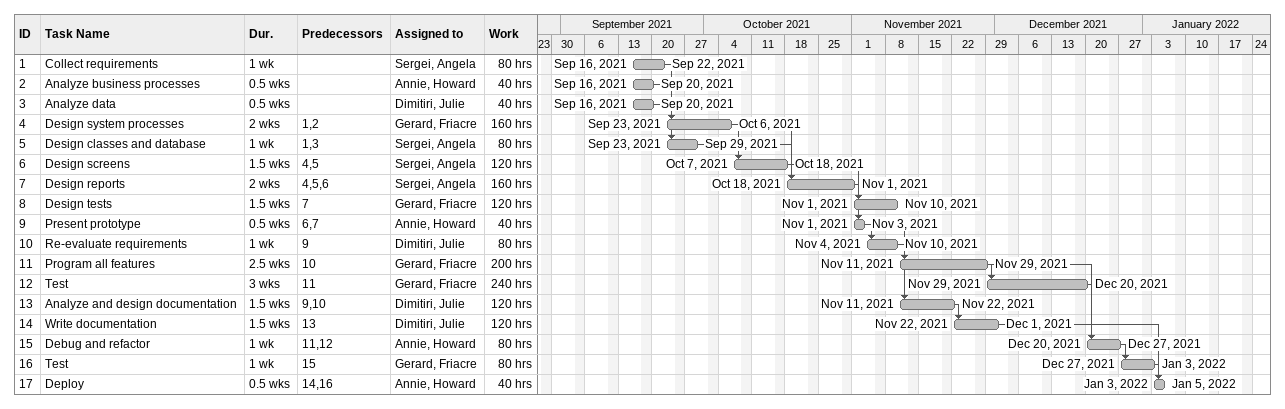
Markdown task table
| ID | Task | Duration | Start | Finish | Predecessors | Resources | Work (h) |
|---|---|---|---|---|---|---|---|
| 1 | Collect requirements | 1w | 2021-09-16 | 2021-09-22 |  | Sergei, Angela | 80 |
| 2 | Analyze business processes | 0.5w | 2021-09-16 | 2021-09-20 |  | Annie, Howard | 40 |
| 3 | Analyze data | 0.5w | 2021-09-16 | 2021-09-20 |  | Dimitiri, Julie | 40 |
| 4 | Design system processes | 2w | 2021-09-23 | 2021-10-06 | 1, 2 | Gerard, Friacre | 160 |
| 5 | Design classes and database | 1w | 2021-09-23 | 2021-09-29 | 1, 3 | Sergei, Angela | 80 |
| 6 | Design screens | 1.5w | 2021-10-07 | 2021-10-18 | 4, 5 | Sergei, Angela | 120 |
| 7 | Design reports | 2w | 2021-10-18 | 2021-11-01 | 4, 5, 6 | Sergei, Angela | 160 |
| 8 | Design tests | 1.5w | 2021-11-01 | 2021-11-10 | 7 | Gerard, Friacre | 120 |
| 9 | Present prototype | 0.5w | 2021-11-01 | 2021-11-03 | 6, 7 | Annie, Howard | 40 |
| 10 | Re-evaluate requirements | 1w | 2021-11-04 | 2021-11-10 | 9 | Dimitiri, Julie | 80 |
| 11 | Program all features | 2.5w | 2021-11-11 | 2021-11-29 | 10 | Gerard, Friacre | 200 |
| 12 | Test | 3w | 2021-11-29 | 2021-12-20 | 11 | Gerard, Friacre | 240 |
| 13 | Analyze and design documentation | 1.5w | 2021-11-11 | 2021-11-22 | 9, 10 | Dimitiri, Julie | 120 |
| 14 | Write documentation | 1.5w | 2021-11-22 | 2021-12-01 | 13 | Dimitiri, Julie | 120 |
| 15 | Debug and refactor | 1w | 2021-12-20 | 2021-12-27 | 11, 12 | Annie, Howard | 80 |
| 16 | Test | 1w | 2021-12-27 | 2022-01-03 | 15 | Gerard, Friacre | 80 |
| 17 | Deploy | 0.5w | 2022-01-03 | 2022-01-05 | 14, 16 | Annie, Howard | 40 |
